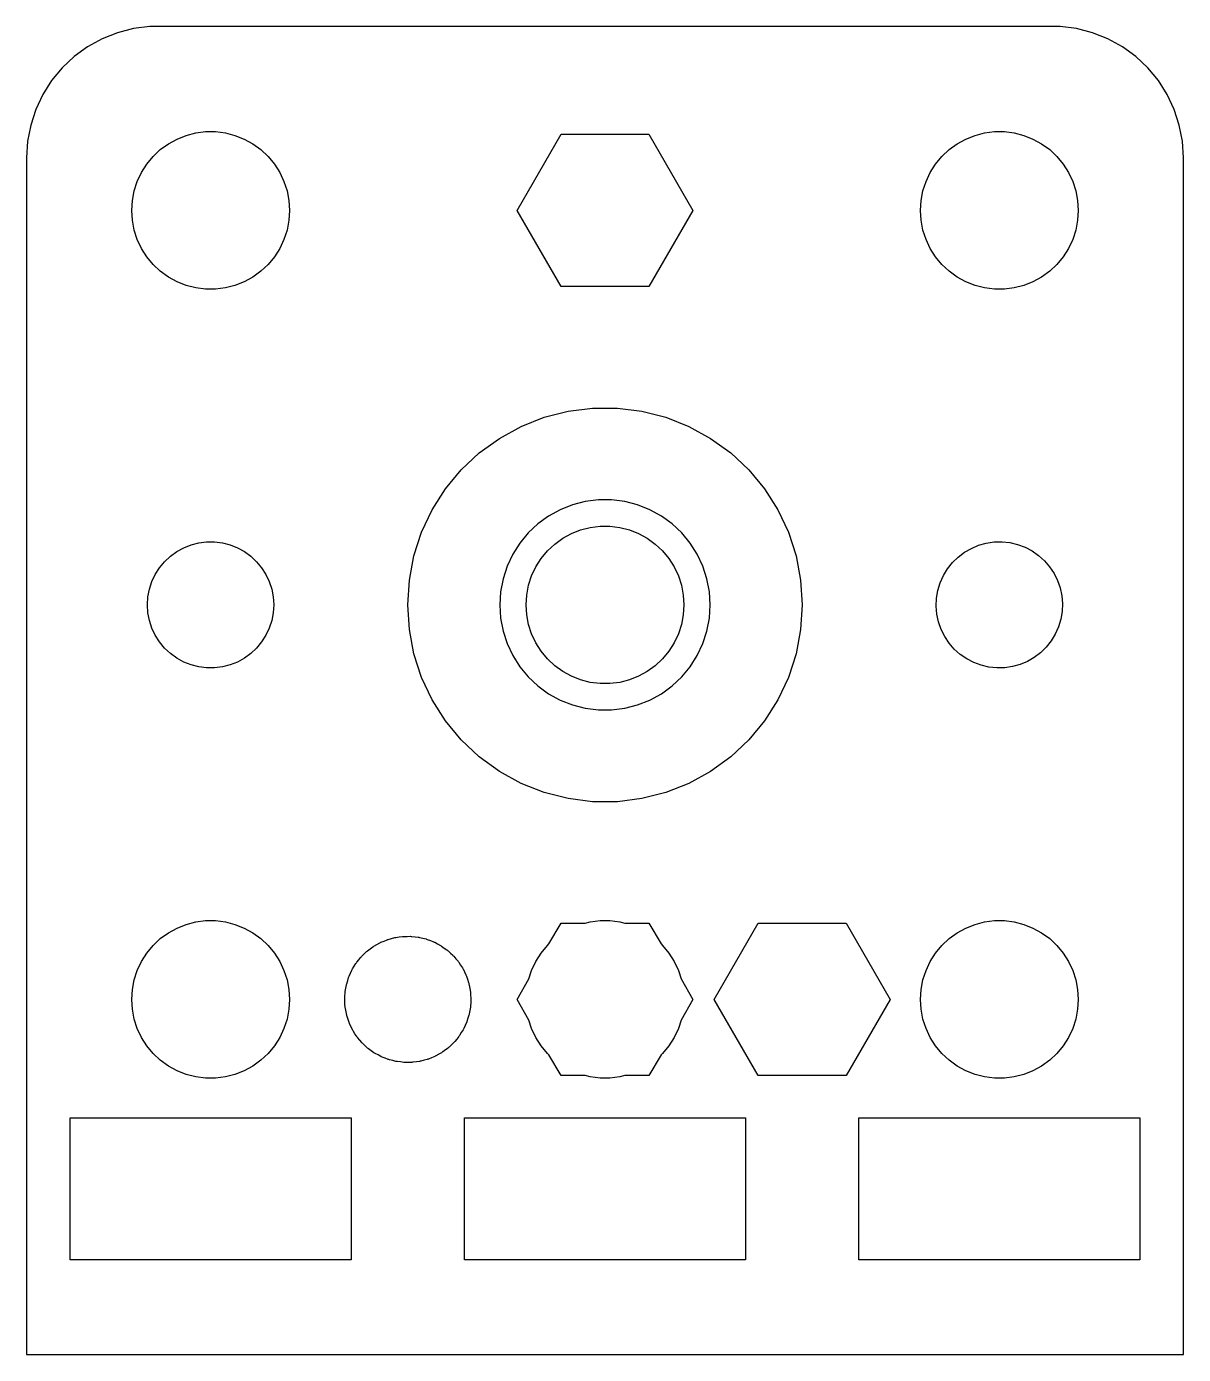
# Model space of a CAD drawing. Header units: metres. Extents: x -22 to 72, y -28 to 184.
# Drawn here: x 28 to 72, y 25.5 to 76 of the extents above; entities that cross this region are included whole.
import ezdxf

# ---------------------------------------------------------------- set-up
doc = ezdxf.new("R2010")
doc.units = ezdxf.units.M

msp = doc.modelspace()

# ---------------------------------------------------------------- linework, layer by layer
for p, q in [((31.4549, 75.7553), (30.8711, 75.5241)), ((32.0631, 75.9114), (31.4549, 75.7553)), ((32.686, 75.9901), (32.0631, 75.9114)), ((67.3139, 75.9901), (32.686, 75.9901)), ((67.9369, 75.9114), (67.3139, 75.9901)), ((68.5451, 75.7553), (67.9369, 75.9114)), ((69.1289, 75.5241), (68.5451, 75.7553)), ((30.8711, 75.5241), (30.3209, 75.2216)), ((69.6791, 75.2216), (69.1289, 75.5241)), ((29.8129, 74.8526), (29.3551, 74.4227)), ((30.3209, 75.2216), (29.8129, 74.8526)), ((70.1871, 74.8526), (69.6791, 75.2216)), ((70.6448, 74.4227), (70.1871, 74.8526)), ((29.3551, 74.4227), (28.9549, 73.9389)), ((71.0451, 73.9389), (70.6448, 74.4227)), ((28.9549, 73.9389), (28.6185, 73.4088)), ((71.3815, 73.4088), (71.0451, 73.9389)), ((28.6185, 73.4088), (28.3511, 72.8406)), ((71.6489, 72.8406), (71.3815, 73.4088)), ((28.3511, 72.8406), (28.1571, 72.2434)), ((71.8429, 72.2434), (71.6489, 72.8406)), ((28.1571, 72.2434), (28.0394, 71.6267)), ((71.9606, 71.6267), (71.8429, 72.2434)), ((33.3925, 71.533), (33.7227, 71.7145)), ((33.7227, 71.7145), (34.0729, 71.8532)), ((34.0729, 71.8532), (34.4379, 71.9469)), ((34.4379, 71.9469), (34.8116, 71.9941)), ((34.8116, 71.9941), (35.1884, 71.9941)), ((35.1884, 71.9941), (35.5621, 71.9469)), ((35.5621, 71.9469), (35.927, 71.8532)), ((35.927, 71.8532), (36.2773, 71.7145)), ((36.2773, 71.7145), (36.6075, 71.533)), ((46.6534, 69), (48.3267, 71.8982)), ((48.3267, 71.8982), (51.6733, 71.8982)), ((51.6733, 71.8982), (53.3466, 69)), ((63.3925, 71.533), (63.7227, 71.7145)), ((63.7227, 71.7145), (64.073, 71.8532)), ((64.073, 71.8532), (64.4379, 71.9469)), ((64.4379, 71.9469), (64.8116, 71.9941)), ((64.8116, 71.9941), (65.1884, 71.9941)), ((65.1884, 71.9941), (65.5621, 71.9469)), ((65.5621, 71.9469), (65.927, 71.8532)), ((65.927, 71.8532), (66.2773, 71.7145)), ((66.2773, 71.7145), (66.6075, 71.533)), ((28.0394, 71.6267), (28, 71)), ((32.8131, 71.0536), (33.0877, 71.3115)), ((33.0877, 71.3115), (33.3925, 71.533)), ((36.6075, 71.533), (36.9123, 71.3115)), ((36.9123, 71.3115), (37.1869, 71.0536)), ((62.8131, 71.0536), (63.0877, 71.3115)), ((63.0877, 71.3115), (63.3925, 71.533)), ((66.6075, 71.533), (66.9123, 71.3115)), ((66.9123, 71.3115), (67.1869, 71.0536)), ((72, 71), (71.9606, 71.6267)), ((28, 71), (28, 25.5)), ((32.3711, 70.4453), (32.5729, 70.7634)), ((32.5729, 70.7634), (32.8131, 71.0536)), ((37.1869, 71.0536), (37.427, 70.7634)), ((37.427, 70.7634), (37.6289, 70.4453)), ((62.3711, 70.4453), (62.5729, 70.7634)), ((62.5729, 70.7634), (62.8131, 71.0536)), ((67.1869, 71.0536), (67.427, 70.7634)), ((67.427, 70.7634), (67.6289, 70.4453)), ((72, 25.5), (72, 71)), ((32.2107, 70.1044), (32.3711, 70.4453)), ((37.6289, 70.4453), (37.7893, 70.1044)), ((62.2107, 70.1044), (62.3711, 70.4453)), ((67.6289, 70.4453), (67.7893, 70.1044)), ((32.0237, 69.376), (32.0942, 69.7461)), ((32.0942, 69.7461), (32.2107, 70.1044)), ((37.7893, 70.1044), (37.9057, 69.7461)), ((37.9057, 69.7461), (37.9763, 69.376)), ((62.0237, 69.376), (62.0942, 69.7461)), ((62.0942, 69.7461), (62.2107, 70.1044)), ((67.7893, 70.1044), (67.9057, 69.7461)), ((67.9057, 69.7461), (67.9763, 69.376)), ((32, 69), (32.0237, 69.376)), ((37.9763, 69.376), (38, 69)), ((62, 69), (62.0237, 69.376)), ((67.9763, 69.376), (68, 69)), ((32.0237, 68.624), (32, 69)), ((38, 69), (37.9763, 68.624)), ((48.3267, 66.1018), (46.6534, 69)), ((53.3466, 69), (51.6733, 66.1018)), ((62.0237, 68.624), (62, 69)), ((68, 69), (67.9763, 68.624)), ((32.0942, 68.2539), (32.0237, 68.624)), ((32.2107, 67.8956), (32.0942, 68.2539)), ((37.9057, 68.2539), (37.7893, 67.8956)), ((37.9763, 68.624), (37.9057, 68.2539)), ((62.0942, 68.2539), (62.0237, 68.624)), ((62.2107, 67.8956), (62.0942, 68.2539)), ((67.9057, 68.2539), (67.7893, 67.8956)), ((67.9763, 68.624), (67.9057, 68.2539)), ((32.3711, 67.5547), (32.2107, 67.8956)), ((37.7893, 67.8956), (37.6289, 67.5547)), ((62.3711, 67.5547), (62.2107, 67.8956)), ((67.7893, 67.8956), (67.6289, 67.5547)), ((32.5729, 67.2366), (32.3711, 67.5547)), ((32.8131, 66.9464), (32.5729, 67.2366)), ((37.427, 67.2366), (37.1869, 66.9464)), ((37.6289, 67.5547), (37.427, 67.2366)), ((62.5729, 67.2366), (62.3711, 67.5547)), ((62.8131, 66.9464), (62.5729, 67.2366)), ((67.427, 67.2366), (67.1869, 66.9464)), ((67.6289, 67.5547), (67.427, 67.2366)), ((33.0877, 66.6884), (32.8131, 66.9464)), ((33.3925, 66.467), (33.0877, 66.6884)), ((36.9123, 66.6884), (36.6075, 66.467)), ((37.1869, 66.9464), (36.9123, 66.6884)), ((63.0877, 66.6884), (62.8131, 66.9464)), ((63.3925, 66.467), (63.0877, 66.6884)), ((66.9123, 66.6884), (66.6075, 66.467)), ((67.1869, 66.9464), (66.9123, 66.6884)), ((33.7227, 66.2855), (33.3925, 66.467)), ((34.0729, 66.1468), (33.7227, 66.2855)), ((34.4379, 66.0531), (34.0729, 66.1468)), ((35.927, 66.1468), (35.5621, 66.0531)), ((36.2773, 66.2855), (35.927, 66.1468)), ((36.6075, 66.467), (36.2773, 66.2855)), ((63.7227, 66.2855), (63.3925, 66.467)), ((64.073, 66.1468), (63.7227, 66.2855)), ((64.4379, 66.0531), (64.073, 66.1468)), ((65.927, 66.1468), (65.5621, 66.0531)), ((66.2773, 66.2855), (65.927, 66.1468)), ((66.6075, 66.467), (66.2773, 66.2855)), ((34.8116, 66.0059), (34.4379, 66.0531)), ((35.1884, 66.0059), (34.8116, 66.0059)), ((35.5621, 66.0531), (35.1884, 66.0059)), ((51.6733, 66.1018), (48.3267, 66.1018)), ((64.8116, 66.0059), (64.4379, 66.0531)), ((65.1884, 66.0059), (64.8116, 66.0059)), ((65.5621, 66.0531), (65.1884, 66.0059)), ((46.8067, 60.7862), (47.6824, 61.1329)), ((47.6824, 61.1329), (48.5946, 61.3671)), ((48.5946, 61.3671), (49.5291, 61.4852)), ((49.5291, 61.4852), (50.4709, 61.4852)), ((50.4709, 61.4852), (51.4053, 61.3671)), ((51.4053, 61.3671), (52.3176, 61.1329)), ((52.3176, 61.1329), (53.1933, 60.7862)), ((45.9813, 60.3325), (46.8067, 60.7862)), ((53.1933, 60.7862), (54.0187, 60.3325)), ((45.2193, 59.7788), (45.9813, 60.3325)), ((54.0187, 60.3325), (54.7807, 59.7788)), ((44.5327, 59.1341), (45.2193, 59.7788)), ((54.7807, 59.7788), (55.4673, 59.1341)), ((43.9324, 58.4084), (44.5327, 59.1341)), ((55.4673, 59.1341), (56.0676, 58.4084)), ((43.4277, 57.6131), (43.9324, 58.4084)), ((56.0676, 58.4084), (56.5723, 57.6131)), ((43.0267, 56.7609), (43.4277, 57.6131)), ((48.2969, 57.6193), (47.8567, 57.3773)), ((48.7639, 57.8042), (48.2969, 57.6193)), ((49.2505, 57.9291), (48.7639, 57.8042)), ((49.7488, 57.9921), (49.2505, 57.9291)), ((50.2512, 57.9921), (49.7488, 57.9921)), ((50.7495, 57.9291), (50.2512, 57.9921)), ((51.2361, 57.8042), (50.7495, 57.9291)), ((51.7031, 57.6193), (51.2361, 57.8042)), ((52.1433, 57.3773), (51.7031, 57.6193)), ((56.5723, 57.6131), (56.9733, 56.7609)), ((47.4503, 57.082), (47.0841, 56.7382)), ((47.8567, 57.3773), (47.4503, 57.082)), ((52.5497, 57.082), (52.1433, 57.3773)), ((52.9159, 56.7382), (52.5497, 57.082)), ((42.7356, 55.8652), (43.0267, 56.7609)), ((47.0841, 56.7382), (46.7639, 56.3511)), ((48.3925, 56.533), (48.7227, 56.7145)), ((48.7227, 56.7145), (49.0729, 56.8532)), ((49.0729, 56.8532), (49.4379, 56.9469)), ((49.4379, 56.9469), (49.8116, 56.9941)), ((49.8116, 56.9941), (50.1884, 56.9941)), ((50.1884, 56.9941), (50.5621, 56.9469)), ((50.5621, 56.9469), (50.927, 56.8532)), ((50.927, 56.8532), (51.2773, 56.7145)), ((51.2773, 56.7145), (51.6075, 56.533)), ((53.2361, 56.3511), (52.9159, 56.7382)), ((56.9733, 56.7609), (57.2644, 55.8652)), ((33.714, 56.0264), (33.9781, 56.1716)), ((33.9781, 56.1716), (34.2583, 56.2825)), ((34.2583, 56.2825), (34.5503, 56.3575)), ((34.5503, 56.3575), (34.8493, 56.3953)), ((34.8493, 56.3953), (35.1507, 56.3953)), ((35.1507, 56.3953), (35.4497, 56.3575)), ((35.4497, 56.3575), (35.7416, 56.2825)), ((35.7416, 56.2825), (36.0219, 56.1716)), ((36.0219, 56.1716), (36.286, 56.0264)), ((46.7639, 56.3511), (46.4948, 55.927)), ((47.5729, 55.7634), (47.8131, 56.0536)), ((47.8131, 56.0536), (48.0877, 56.3115)), ((48.0877, 56.3115), (48.3925, 56.533)), ((51.6075, 56.533), (51.9123, 56.3115)), ((51.9123, 56.3115), (52.1869, 56.0536)), ((52.1869, 56.0536), (52.427, 55.7634)), ((53.5052, 55.927), (53.2361, 56.3511)), ((63.6719, 55.999), (63.9329, 56.1497)), ((63.9329, 56.1497), (64.2107, 56.2665)), ((64.2107, 56.2665), (64.501, 56.3475)), ((64.501, 56.3475), (64.7992, 56.3916)), ((64.7992, 56.3916), (65.1005, 56.3979)), ((65.1005, 56.3979), (65.4002, 56.3664)), ((65.4002, 56.3664), (65.6937, 56.2976)), ((65.6937, 56.2976), (65.9762, 56.1925)), ((65.9762, 56.1925), (66.2433, 56.0529)), ((66.2433, 56.0529), (66.4908, 55.8809)), ((33.0583, 55.4107), (33.2505, 55.6429)), ((33.2505, 55.6429), (33.4702, 55.8492)), ((33.4702, 55.8492), (33.714, 56.0264)), ((36.286, 56.0264), (36.5298, 55.8492)), ((36.5298, 55.8492), (36.7495, 55.6429)), ((36.7495, 55.6429), (36.9416, 55.4107)), ((42.5591, 54.94), (42.7356, 55.8652)), ((46.4948, 55.927), (46.2809, 55.4725)), ((47.3711, 55.4453), (47.5729, 55.7634)), ((52.427, 55.7634), (52.6289, 55.4453)), ((53.7191, 55.4725), (53.5052, 55.927)), ((57.2644, 55.8652), (57.4409, 54.94)), ((63.0292, 55.3697), (63.2164, 55.6059)), ((63.2164, 55.6059), (63.4318, 55.8168)), ((63.4318, 55.8168), (63.6719, 55.999)), ((66.4908, 55.8809), (66.7147, 55.6792)), ((66.7147, 55.6792), (66.9117, 55.451)), ((32.7685, 54.8835), (32.8969, 55.1562)), ((32.8969, 55.1562), (33.0583, 55.4107)), ((36.9416, 55.4107), (37.1031, 55.1562)), ((37.1031, 55.1562), (37.2315, 54.8835)), ((46.2809, 55.4725), (46.1257, 54.9948)), ((47.0942, 54.7461), (47.2107, 55.1044)), ((47.2107, 55.1044), (47.3711, 55.4453)), ((52.6289, 55.4453), (52.7893, 55.1044)), ((52.7893, 55.1044), (52.9057, 54.7461)), ((53.8743, 54.9948), (53.7191, 55.4725)), ((62.7505, 54.8366), (62.8731, 55.1119)), ((62.8731, 55.1119), (63.0292, 55.3697)), ((66.9117, 55.451), (67.0785, 55.2)), ((67.0785, 55.2), (67.2125, 54.93)), ((32.6189, 54.3008), (32.6754, 54.5968)), ((32.6754, 54.5968), (32.7685, 54.8835)), ((37.2315, 54.8835), (37.3246, 54.5968)), ((37.3246, 54.5968), (37.3811, 54.3008)), ((42.5, 54), (42.5591, 54.94)), ((46.1257, 54.9948), (46.0315, 54.5013)), ((47.0237, 54.376), (47.0942, 54.7461)), ((52.9057, 54.7461), (52.9763, 54.376)), ((53.9685, 54.5013), (53.8743, 54.9948)), ((57.4409, 54.94), (57.5, 54)), ((62.6131, 54.2509), (62.6634, 54.548)), ((62.6634, 54.548), (62.7505, 54.8366)), ((67.2125, 54.93), (67.3116, 54.6454)), ((67.3116, 54.6454), (67.3743, 54.3506)), ((32.6, 54), (32.6189, 54.3008)), ((37.3811, 54.3008), (37.4, 54)), ((46.0315, 54.5013), (46, 54)), ((47, 54), (47.0237, 54.376)), ((52.9763, 54.376), (53, 54)), ((54, 54), (53.9685, 54.5013)), ((62.6005, 53.9498), (62.6131, 54.2509)), ((67.3743, 54.3506), (67.3995, 54.0502)), ((67.3995, 54.0502), (67.3869, 53.7491)), ((32.6189, 53.6992), (32.6, 54)), ((32.6754, 53.4032), (32.6189, 53.6992)), ((37.3811, 53.6992), (37.3246, 53.4032)), ((37.4, 54), (37.3811, 53.6992)), ((42.5591, 53.06), (42.5, 54)), ((46, 54), (46.0315, 53.4987)), ((47.0237, 53.624), (47, 54)), ((47.0942, 53.2539), (47.0237, 53.624)), ((52.9763, 53.624), (52.9057, 53.2539)), ((53, 54), (52.9763, 53.624)), ((53.9685, 53.4987), (54, 54)), ((57.5, 54), (57.4409, 53.06)), ((62.6257, 53.6494), (62.6005, 53.9498)), ((62.6884, 53.3546), (62.6257, 53.6494)), ((67.3869, 53.7491), (67.3366, 53.452)), ((32.7685, 53.1165), (32.6754, 53.4032)), ((32.8969, 52.8438), (32.7685, 53.1165)), ((37.2315, 53.1165), (37.1031, 52.8438)), ((37.3246, 53.4032), (37.2315, 53.1165)), ((42.7356, 52.1348), (42.5591, 53.06)), ((46.0315, 53.4987), (46.1257, 53.0052)), ((47.2107, 52.8956), (47.0942, 53.2539)), ((52.9057, 53.2539), (52.7893, 52.8956)), ((53.8743, 53.0052), (53.9685, 53.4987)), ((57.4409, 53.06), (57.2644, 52.1348)), ((62.7875, 53.07), (62.6884, 53.3546)), ((62.9215, 52.8), (62.7875, 53.07)), ((67.2495, 53.1634), (67.1269, 52.8881)), ((67.3366, 53.452), (67.2495, 53.1634)), ((33.0583, 52.5893), (32.8969, 52.8438)), ((33.2505, 52.3571), (33.0583, 52.5893)), ((36.9416, 52.5893), (36.7495, 52.3571)), ((37.1031, 52.8438), (36.9416, 52.5893)), ((46.1257, 53.0052), (46.2809, 52.5275)), ((46.2809, 52.5275), (46.4948, 52.073)), ((47.3711, 52.5547), (47.2107, 52.8956)), ((47.5729, 52.2366), (47.3711, 52.5547)), ((52.6289, 52.5547), (52.427, 52.2366)), ((52.7893, 52.8956), (52.6289, 52.5547)), ((53.5052, 52.073), (53.7191, 52.5275)), ((53.7191, 52.5275), (53.8743, 53.0052)), ((63.0883, 52.549), (62.9215, 52.8)), ((63.2853, 52.3208), (63.0883, 52.549)), ((66.9707, 52.6303), (66.7835, 52.3941)), ((67.1269, 52.8881), (66.9707, 52.6303)), ((33.4702, 52.1508), (33.2505, 52.3571)), ((33.714, 51.9736), (33.4702, 52.1508)), ((36.5298, 52.1508), (36.286, 51.9736)), ((36.7495, 52.3571), (36.5298, 52.1508)), ((43.0267, 51.2391), (42.7356, 52.1348)), ((46.4948, 52.073), (46.7639, 51.6489)), ((47.8131, 51.9464), (47.5729, 52.2366)), ((52.427, 52.2366), (52.1869, 51.9464)), ((53.2361, 51.6489), (53.5052, 52.073)), ((57.2644, 52.1348), (56.9733, 51.2391)), ((63.5092, 52.1191), (63.2853, 52.3208)), ((63.7567, 51.9471), (63.5092, 52.1191)), ((66.5682, 52.1832), (66.3281, 52.001)), ((66.7835, 52.3941), (66.5682, 52.1832)), ((33.9781, 51.8284), (33.714, 51.9736)), ((34.2583, 51.7175), (33.9781, 51.8284)), ((34.5503, 51.6425), (34.2583, 51.7175)), ((34.8493, 51.6047), (34.5503, 51.6425)), ((35.1507, 51.6047), (34.8493, 51.6047)), ((35.4497, 51.6425), (35.1507, 51.6047)), ((35.7416, 51.7175), (35.4497, 51.6425)), ((36.0219, 51.8284), (35.7416, 51.7175)), ((36.286, 51.9736), (36.0219, 51.8284)), ((46.7639, 51.6489), (47.0841, 51.2618)), ((48.0877, 51.6885), (47.8131, 51.9464)), ((48.3925, 51.467), (48.0877, 51.6885)), ((51.9123, 51.6885), (51.6075, 51.467)), ((52.1869, 51.9464), (51.9123, 51.6885)), ((52.9159, 51.2618), (53.2361, 51.6489)), ((64.0238, 51.8075), (63.7567, 51.9471)), ((64.3063, 51.7024), (64.0238, 51.8075)), ((64.5997, 51.6336), (64.3063, 51.7024)), ((64.8995, 51.6021), (64.5997, 51.6336)), ((65.2008, 51.6084), (64.8995, 51.6021)), ((65.499, 51.6525), (65.2008, 51.6084)), ((65.7893, 51.7335), (65.499, 51.6525)), ((66.0671, 51.8503), (65.7893, 51.7335)), ((66.3281, 52.001), (66.0671, 51.8503)), ((43.4277, 50.3869), (43.0267, 51.2391)), ((47.0841, 51.2618), (47.4503, 50.918)), ((48.7227, 51.2855), (48.3925, 51.467)), ((49.0729, 51.1468), (48.7227, 51.2855)), ((49.4379, 51.0531), (49.0729, 51.1468)), ((49.8116, 51.0059), (49.4379, 51.0531)), ((50.1884, 51.0059), (49.8116, 51.0059)), ((50.5621, 51.0531), (50.1884, 51.0059)), ((50.927, 51.1468), (50.5621, 51.0531)), ((51.2773, 51.2855), (50.927, 51.1468)), ((51.6075, 51.467), (51.2773, 51.2855)), ((52.5497, 50.918), (52.9159, 51.2618)), ((56.9733, 51.2391), (56.5723, 50.3869)), ((47.4503, 50.918), (47.8567, 50.6227)), ((47.8567, 50.6227), (48.2969, 50.3807)), ((51.7031, 50.3807), (52.1433, 50.6227)), ((52.1433, 50.6227), (52.5497, 50.918)), ((43.9324, 49.5916), (43.4277, 50.3869)), ((48.2969, 50.3807), (48.7639, 50.1958)), ((48.7639, 50.1958), (49.2505, 50.0709)), ((49.2505, 50.0709), (49.7488, 50.0079)), ((49.7488, 50.0079), (50.2512, 50.0079)), ((50.2512, 50.0079), (50.7495, 50.0709)), ((50.7495, 50.0709), (51.2361, 50.1958)), ((51.2361, 50.1958), (51.7031, 50.3807)), ((56.5723, 50.3869), (56.0676, 49.5916)), ((44.5327, 48.8659), (43.9324, 49.5916)), ((56.0676, 49.5916), (55.4673, 48.8659)), ((45.2193, 48.2212), (44.5327, 48.8659)), ((55.4673, 48.8659), (54.7807, 48.2212)), ((45.9813, 47.6675), (45.2193, 48.2212)), ((54.7807, 48.2212), (54.0187, 47.6675)), ((46.8067, 47.2138), (45.9813, 47.6675)), ((54.0187, 47.6675), (53.1933, 47.2138)), ((47.6824, 46.8671), (46.8067, 47.2138)), ((53.1933, 47.2138), (52.3176, 46.8671)), ((48.5946, 46.6329), (47.6824, 46.8671)), ((49.5291, 46.5148), (48.5946, 46.6329)), ((50.4709, 46.5148), (49.5291, 46.5148)), ((51.4053, 46.6329), (50.4709, 46.5148)), ((52.3176, 46.8671), (51.4053, 46.6329)), ((34.0729, 41.8532), (34.4379, 41.9469)), ((34.4379, 41.9469), (34.8116, 41.9941)), ((34.8116, 41.9941), (35.1884, 41.9941)), ((35.1884, 41.9941), (35.5621, 41.9469)), ((35.5621, 41.9469), (35.927, 41.8532)), ((49.2485, 41.8982), (49.4379, 41.9469)), ((49.4379, 41.9469), (49.8116, 41.9941)), ((49.8116, 41.9941), (50.1884, 41.9941)), ((50.1884, 41.9941), (50.5621, 41.9469)), ((50.5621, 41.9469), (50.7515, 41.8982)), ((64.073, 41.8532), (64.4379, 41.9469)), ((64.4379, 41.9469), (64.8116, 41.9941)), ((64.8116, 41.9941), (65.1884, 41.9941)), ((65.1884, 41.9941), (65.5621, 41.9469)), ((65.5621, 41.9469), (65.927, 41.8532)), ((33.0877, 41.3116), (33.3925, 41.533)), ((33.3925, 41.533), (33.7227, 41.7145)), ((33.7227, 41.7145), (34.0729, 41.8532)), ((35.927, 41.8532), (36.2773, 41.7145)), ((36.2773, 41.7145), (36.6075, 41.533)), ((36.6075, 41.533), (36.9123, 41.3116)), ((47.8698, 41.1069), (48.3267, 41.8982)), ((48.3267, 41.8982), (49.2485, 41.8982)), ((50.7515, 41.8982), (51.6733, 41.8982)), ((51.6733, 41.8982), (52.1301, 41.1069)), ((54.1534, 39), (55.8267, 41.8982)), ((55.8267, 41.8982), (59.1733, 41.8982)), ((59.1733, 41.8982), (60.8466, 39)), ((63.0877, 41.3116), (63.3925, 41.533)), ((63.3925, 41.533), (63.7227, 41.7145)), ((63.7227, 41.7145), (64.073, 41.8532)), ((65.927, 41.8532), (66.2773, 41.7145)), ((66.2773, 41.7145), (66.6075, 41.533)), ((66.6075, 41.533), (66.9123, 41.3116)), ((32.5729, 40.7634), (32.8131, 41.0536)), ((32.8131, 41.0536), (33.0877, 41.3116)), ((36.9123, 41.3116), (37.1869, 41.0536)), ((37.1869, 41.0536), (37.427, 40.7634)), ((40.9702, 40.8492), (41.0718, 40.9231)), ((41.0718, 40.9231), (41.1719, 40.999)), ((41.1719, 40.999), (41.1936, 41.0116)), ((41.1936, 41.0116), (41.214, 41.0264)), ((41.214, 41.0264), (41.3241, 41.0869)), ((41.3241, 41.0869), (41.4329, 41.1497)), ((41.4329, 41.1497), (41.4561, 41.1595)), ((41.4561, 41.1595), (41.4781, 41.1716)), ((41.4781, 41.1716), (41.5949, 41.2178)), ((41.5949, 41.2178), (41.7107, 41.2665)), ((41.7107, 41.2665), (41.735, 41.2733)), ((41.735, 41.2733), (41.7583, 41.2825)), ((41.7583, 41.2825), (41.88, 41.3138)), ((41.88, 41.3138), (42.001, 41.3476)), ((42.001, 41.3476), (42.0259, 41.3512)), ((42.0259, 41.3512), (42.0503, 41.3575)), ((42.0503, 41.3575), (42.1749, 41.3732)), ((42.1749, 41.3732), (42.2992, 41.3916)), ((42.2992, 41.3916), (42.3243, 41.3921)), ((42.3243, 41.3921), (42.3493, 41.3953)), ((42.3493, 41.3953), (42.4749, 41.3953)), ((42.4749, 41.3953), (42.6005, 41.3979)), ((42.6005, 41.3979), (42.6255, 41.3953)), ((42.6255, 41.3953), (42.6507, 41.3953)), ((42.6507, 41.3953), (42.7753, 41.3795)), ((42.7753, 41.3795), (42.9002, 41.3664)), ((42.9002, 41.3664), (42.9247, 41.3607)), ((42.9247, 41.3607), (42.9497, 41.3575)), ((42.9497, 41.3575), (43.0714, 41.3263)), ((43.0714, 41.3263), (43.1937, 41.2976)), ((43.1937, 41.2976), (43.2173, 41.2888)), ((43.2173, 41.2888), (43.2416, 41.2825)), ((43.2416, 41.2825), (43.3584, 41.2363)), ((43.3584, 41.2363), (43.4762, 41.1925)), ((43.4762, 41.1925), (43.4985, 41.1809)), ((43.4985, 41.1809), (43.5219, 41.1716)), ((43.5219, 41.1716), (43.6319, 41.1111)), ((43.6319, 41.1111), (43.7433, 41.0529)), ((43.7433, 41.0529), (43.7639, 41.0385)), ((43.7639, 41.0385), (43.786, 41.0264)), ((43.786, 41.0264), (43.8876, 40.9526)), ((43.8876, 40.9526), (43.9908, 40.8809)), ((47.5729, 40.7634), (47.8131, 41.0536)), ((47.8131, 41.0536), (47.8698, 41.1069)), ((52.1301, 41.1069), (52.1869, 41.0536)), ((52.1869, 41.0536), (52.427, 40.7634)), ((62.5729, 40.7634), (62.8131, 41.0536)), ((62.8131, 41.0536), (63.0877, 41.3116)), ((66.9123, 41.3116), (67.1869, 41.0536)), ((67.1869, 41.0536), (67.427, 40.7634)), ((32.2107, 40.1044), (32.3711, 40.4453)), ((32.3711, 40.4453), (32.5729, 40.7634)), ((37.427, 40.7634), (37.6289, 40.4453)), ((37.6289, 40.4453), (37.7893, 40.1044)), ((40.5449, 40.3895), (40.5583, 40.4107)), ((40.5583, 40.4107), (40.6384, 40.5075)), ((40.6384, 40.5075), (40.7164, 40.6059)), ((40.7164, 40.6059), (40.7344, 40.6235)), ((40.7344, 40.6235), (40.7505, 40.6429)), ((40.7505, 40.6429), (40.842, 40.7289)), ((40.842, 40.7289), (40.9318, 40.8168)), ((40.9318, 40.8168), (40.9518, 40.832)), ((40.9518, 40.832), (40.9702, 40.8492)), ((43.9908, 40.8809), (44.0094, 40.864)), ((44.0094, 40.864), (44.0298, 40.8492)), ((44.0298, 40.8492), (44.1214, 40.7633)), ((44.1214, 40.7633), (44.2147, 40.6792)), ((44.2147, 40.6792), (44.2312, 40.6601)), ((44.2312, 40.6601), (44.2495, 40.6429)), ((44.2495, 40.6429), (44.3296, 40.5461)), ((44.3296, 40.5461), (44.4117, 40.451)), ((44.4117, 40.451), (44.4256, 40.4301)), ((44.4256, 40.4301), (44.4416, 40.4107)), ((44.4416, 40.4107), (44.5089, 40.3047)), ((47.2107, 40.1044), (47.3711, 40.4453)), ((47.3711, 40.4453), (47.5729, 40.7634)), ((52.427, 40.7634), (52.6289, 40.4453)), ((52.6289, 40.4453), (52.7893, 40.1044)), ((62.2107, 40.1044), (62.3711, 40.4453)), ((62.3711, 40.4453), (62.5729, 40.7634)), ((67.427, 40.7634), (67.6289, 40.4453)), ((67.6289, 40.4453), (67.7893, 40.1044)), ((32.0942, 39.7461), (32.2107, 40.1044)), ((37.7893, 40.1044), (37.9057, 39.7461)), ((40.2685, 39.8835), (40.322, 39.9971)), ((40.322, 39.9971), (40.3731, 40.1119)), ((40.3731, 40.1119), (40.3861, 40.1335)), ((40.3861, 40.1335), (40.3969, 40.1562)), ((40.3969, 40.1562), (40.4642, 40.2623)), ((40.4642, 40.2623), (40.5292, 40.3697)), ((40.5292, 40.3697), (40.5449, 40.3895)), ((44.5089, 40.3047), (44.5785, 40.2)), ((44.5785, 40.2), (44.5896, 40.1775)), ((44.5896, 40.1775), (44.6031, 40.1562)), ((44.6031, 40.1562), (44.6566, 40.0426)), ((44.6566, 40.0426), (44.7125, 39.93)), ((44.7125, 39.93), (44.7207, 39.9063)), ((44.7207, 39.9063), (44.7315, 39.8835)), ((47.1072, 39.7861), (47.2107, 40.1044)), ((52.7893, 40.1044), (52.8927, 39.7861)), ((62.0942, 39.7461), (62.2107, 40.1044)), ((67.7893, 40.1044), (67.9057, 39.7461)), ((32.0237, 39.376), (32.0942, 39.7461)), ((37.9057, 39.7461), (37.9763, 39.376)), ((40.1189, 39.3008), (40.1425, 39.4242)), ((40.1425, 39.4242), (40.1634, 39.548)), ((40.1634, 39.548), (40.1707, 39.5721)), ((40.1707, 39.5721), (40.1754, 39.5969)), ((40.1754, 39.5969), (40.2142, 39.7163)), ((40.2142, 39.7163), (40.2505, 39.8366)), ((40.2505, 39.8366), (40.2608, 39.8596)), ((40.2608, 39.8596), (40.2685, 39.8835)), ((44.7315, 39.8835), (44.7703, 39.764)), ((44.7703, 39.764), (44.8116, 39.6454)), ((44.8116, 39.6454), (44.8168, 39.6208)), ((44.8168, 39.6208), (44.8246, 39.5969)), ((44.8246, 39.5969), (44.8481, 39.4735)), ((44.8481, 39.4735), (44.8743, 39.3506)), ((46.6534, 39), (47.1072, 39.7861)), ((52.8927, 39.7861), (53.3466, 39)), ((62.0237, 39.376), (62.0942, 39.7461)), ((67.9057, 39.7461), (67.9763, 39.376)), ((32, 39), (32.0237, 39.376)), ((32.0237, 38.624), (32, 39)), ((37.9763, 39.376), (38, 39)), ((38, 39), (37.9763, 38.624)), ((40.1, 39), (40.1079, 39.1254)), ((40.1016, 38.9749), (40.1, 39)), ((40.1005, 38.9498), (40.1016, 38.9749)), ((40.111, 38.8246), (40.1005, 38.9498)), ((40.1079, 39.1254), (40.1131, 39.2509)), ((40.1131, 39.2509), (40.1173, 39.2757)), ((40.1173, 39.2757), (40.1189, 39.3008)), ((44.8743, 39.3506), (44.8764, 39.3255)), ((44.8764, 39.3255), (44.8811, 39.3008)), ((44.8811, 39.3008), (44.889, 39.1754)), ((44.889, 39.1754), (44.8995, 39.0503)), ((44.9, 39), (44.8921, 38.8746)), ((44.8995, 39.0503), (44.8984, 39.0251)), ((44.8984, 39.0251), (44.9, 39)), ((47.1072, 38.2139), (46.6534, 39)), ((53.3466, 39), (52.8927, 38.2139)), ((55.8267, 36.1018), (54.1534, 39)), ((60.8466, 39), (59.1733, 36.1018)), ((62, 39), (62.0237, 39.376)), ((62.0237, 38.624), (62, 39)), ((67.9763, 39.376), (68, 39)), ((68, 39), (67.9763, 38.624)), ((32.0942, 38.2539), (32.0237, 38.624)), ((37.9763, 38.624), (37.9057, 38.2539)), ((40.1189, 38.6992), (40.111, 38.8246)), ((40.1236, 38.6745), (40.1189, 38.6992)), ((40.1257, 38.6494), (40.1236, 38.6745)), ((40.1519, 38.5266), (40.1257, 38.6494)), ((40.1754, 38.4032), (40.1519, 38.5266)), ((40.1832, 38.3792), (40.1754, 38.4032)), ((40.1884, 38.3546), (40.1832, 38.3792)), ((44.8246, 38.4032), (44.7858, 38.2837)), ((44.8293, 38.4279), (44.8246, 38.4032)), ((44.8366, 38.452), (44.8293, 38.4279)), ((44.8575, 38.5758), (44.8366, 38.452)), ((44.8811, 38.6992), (44.8575, 38.5758)), ((44.8826, 38.7243), (44.8811, 38.6992)), ((44.8868, 38.7491), (44.8826, 38.7243)), ((44.8921, 38.8746), (44.8868, 38.7491)), ((62.0942, 38.2539), (62.0237, 38.624)), ((67.9763, 38.624), (67.9057, 38.2539)), ((32.2107, 37.8956), (32.0942, 38.2539)), ((32.3711, 37.5547), (32.2107, 37.8956)), ((37.7893, 37.8956), (37.6289, 37.5547)), ((37.9057, 38.2539), (37.7893, 37.8956)), ((40.2297, 38.236), (40.1884, 38.3546)), ((40.2685, 38.1165), (40.2297, 38.236)), ((40.2793, 38.0937), (40.2685, 38.1165)), ((40.2875, 38.07), (40.2793, 38.0937)), ((40.3434, 37.9574), (40.2875, 38.07)), ((40.3969, 37.8438), (40.3434, 37.9574)), ((44.6269, 37.8881), (44.6138, 37.8666)), ((44.678, 38.0029), (44.6269, 37.8881)), ((44.7315, 38.1165), (44.678, 38.0029)), ((44.7392, 38.1404), (44.7315, 38.1165)), ((44.7495, 38.1634), (44.7392, 38.1404)), ((44.7858, 38.2837), (44.7495, 38.1634)), ((47.2107, 37.8956), (47.1072, 38.2139)), ((47.3711, 37.5547), (47.2107, 37.8956)), ((52.7893, 37.8956), (52.6289, 37.5547)), ((52.8927, 38.2139), (52.7893, 37.8956)), ((62.2107, 37.8956), (62.0942, 38.2539)), ((62.3711, 37.5547), (62.2107, 37.8956)), ((67.7893, 37.8956), (67.6289, 37.5547)), ((67.9057, 38.2539), (67.7893, 37.8956)), ((32.5729, 37.2366), (32.3711, 37.5547)), ((37.6289, 37.5547), (37.427, 37.2366)), ((40.4103, 37.8226), (40.3969, 37.8438)), ((40.4215, 37.8), (40.4103, 37.8226)), ((40.4911, 37.6954), (40.4215, 37.8)), ((40.5583, 37.5893), (40.4911, 37.6954)), ((40.5744, 37.5699), (40.5583, 37.5893)), ((40.5883, 37.549), (40.5744, 37.5699)), ((40.6704, 37.4539), (40.5883, 37.549)), ((40.7505, 37.3571), (40.6704, 37.4539)), ((44.2656, 37.3765), (44.2495, 37.3571)), ((44.2835, 37.3941), (44.2656, 37.3765)), ((44.3616, 37.4925), (44.2835, 37.3941)), ((44.4416, 37.5893), (44.3616, 37.4925)), ((44.4551, 37.6106), (44.4416, 37.5893)), ((44.4707, 37.6303), (44.4551, 37.6106)), ((44.5358, 37.7377), (44.4707, 37.6303)), ((44.6031, 37.8438), (44.5358, 37.7377)), ((44.6138, 37.8666), (44.6031, 37.8438)), ((47.5729, 37.2366), (47.3711, 37.5547)), ((52.6289, 37.5547), (52.427, 37.2366)), ((62.5729, 37.2366), (62.3711, 37.5547)), ((67.6289, 37.5547), (67.427, 37.2366)), ((32.8131, 36.9464), (32.5729, 37.2366)), ((33.0877, 36.6885), (32.8131, 36.9464)), ((37.1869, 36.9464), (36.9123, 36.6885)), ((37.427, 37.2366), (37.1869, 36.9464)), ((40.7688, 37.3399), (40.7505, 37.3571)), ((40.7853, 37.3208), (40.7688, 37.3399)), ((40.8786, 37.2368), (40.7853, 37.3208)), ((40.9702, 37.1508), (40.8786, 37.2368)), ((40.9905, 37.136), (40.9702, 37.1508)), ((41.0092, 37.1191), (40.9905, 37.136)), ((41.1124, 37.0475), (41.0092, 37.1191)), ((41.214, 36.9736), (41.1124, 37.0475)), ((41.2361, 36.9615), (41.214, 36.9736)), ((41.2567, 36.9471), (41.2361, 36.9615)), ((41.3681, 36.8889), (41.2567, 36.9471)), ((41.4781, 36.8284), (41.3681, 36.8889)), ((43.6759, 36.9131), (43.5671, 36.8503)), ((43.786, 36.9736), (43.6759, 36.9131)), ((43.8063, 36.9884), (43.786, 36.9736)), ((43.8281, 37.001), (43.8063, 36.9884)), ((43.9282, 37.0769), (43.8281, 37.001)), ((44.0298, 37.1508), (43.9282, 37.0769)), ((44.0482, 37.168), (44.0298, 37.1508)), ((44.0682, 37.1832), (44.0482, 37.168)), ((44.1579, 37.2711), (44.0682, 37.1832)), ((44.2495, 37.3571), (44.1579, 37.2711)), ((47.8131, 36.9464), (47.5729, 37.2366)), ((47.8698, 36.8931), (47.8131, 36.9464)), ((48.3267, 36.1018), (47.8698, 36.8931)), ((52.1301, 36.8931), (51.6733, 36.1018)), ((52.1869, 36.9464), (52.1301, 36.8931)), ((52.427, 37.2366), (52.1869, 36.9464)), ((62.8131, 36.9464), (62.5729, 37.2366)), ((63.0877, 36.6885), (62.8131, 36.9464)), ((67.1869, 36.9464), (66.9123, 36.6885)), ((67.427, 37.2366), (67.1869, 36.9464)), ((33.3925, 36.467), (33.0877, 36.6885)), ((33.7227, 36.2855), (33.3925, 36.467)), ((36.6075, 36.467), (36.2773, 36.2855)), ((36.9123, 36.6885), (36.6075, 36.467)), ((41.5015, 36.8192), (41.4781, 36.8284)), ((41.5238, 36.8075), (41.5015, 36.8192)), ((41.6416, 36.7637), (41.5238, 36.8075)), ((41.7583, 36.7175), (41.6416, 36.7637)), ((41.7827, 36.7112), (41.7583, 36.7175)), ((41.8063, 36.7024), (41.7827, 36.7112)), ((41.9286, 36.6738), (41.8063, 36.7024)), ((42.0503, 36.6425), (41.9286, 36.6738)), ((42.0752, 36.6394), (42.0503, 36.6425)), ((42.0997, 36.6336), (42.0752, 36.6394)), ((42.2247, 36.6205), (42.0997, 36.6336)), ((42.3493, 36.6047), (42.2247, 36.6205)), ((42.3745, 36.6047), (42.3493, 36.6047)), ((42.3995, 36.6021), (42.3745, 36.6047)), ((42.5251, 36.6047), (42.3995, 36.6021)), ((42.6507, 36.6047), (42.5251, 36.6047)), ((42.6757, 36.6079), (42.6507, 36.6047)), ((42.7008, 36.6084), (42.6757, 36.6079)), ((42.8251, 36.6268), (42.7008, 36.6084)), ((42.9497, 36.6425), (42.8251, 36.6268)), ((42.9741, 36.6488), (42.9497, 36.6425)), ((42.999, 36.6525), (42.9741, 36.6488)), ((43.12, 36.6862), (42.999, 36.6525)), ((43.2416, 36.7175), (43.12, 36.6862)), ((43.265, 36.7267), (43.2416, 36.7175)), ((43.2893, 36.7335), (43.265, 36.7267)), ((43.4051, 36.7822), (43.2893, 36.7335)), ((43.5219, 36.8284), (43.4051, 36.7822)), ((43.5439, 36.8405), (43.5219, 36.8284)), ((43.5671, 36.8503), (43.5439, 36.8405)), ((63.3925, 36.467), (63.0877, 36.6885)), ((63.7227, 36.2855), (63.3925, 36.467)), ((66.6075, 36.467), (66.2773, 36.2855)), ((66.9123, 36.6885), (66.6075, 36.467)), ((34.0729, 36.1468), (33.7227, 36.2855)), ((34.4379, 36.0531), (34.0729, 36.1468)), ((34.8116, 36.0059), (34.4379, 36.0531)), ((35.1884, 36.0059), (34.8116, 36.0059)), ((35.5621, 36.0531), (35.1884, 36.0059)), ((35.927, 36.1468), (35.5621, 36.0531)), ((36.2773, 36.2855), (35.927, 36.1468)), ((49.2485, 36.1018), (48.3267, 36.1018)), ((49.4379, 36.0531), (49.2485, 36.1018)), ((49.8116, 36.0059), (49.4379, 36.0531)), ((50.1884, 36.0059), (49.8116, 36.0059)), ((50.5621, 36.0531), (50.1884, 36.0059)), ((50.7515, 36.1018), (50.5621, 36.0531)), ((51.6733, 36.1018), (50.7515, 36.1018)), ((59.1733, 36.1018), (55.8267, 36.1018)), ((64.073, 36.1468), (63.7227, 36.2855)), ((64.4379, 36.0531), (64.073, 36.1468)), ((64.8116, 36.0059), (64.4379, 36.0531)), ((65.1884, 36.0059), (64.8116, 36.0059)), ((65.5621, 36.0531), (65.1884, 36.0059)), ((65.927, 36.1468), (65.5621, 36.0531)), ((66.2773, 36.2855), (65.927, 36.1468)), ((29.6534, 29.1), (29.6534, 34.5)), ((29.6534, 34.5), (40.3466, 34.5)), ((40.3466, 34.5), (40.3466, 29.1)), ((44.6534, 29.1), (44.6534, 34.5)), ((44.6534, 34.5), (55.3466, 34.5)), ((55.3466, 34.5), (55.3466, 29.1)), ((59.6534, 29.1), (59.6534, 34.5)), ((59.6534, 34.5), (70.3466, 34.5)), ((70.3466, 34.5), (70.3466, 29.1)), ((40.3466, 29.1), (29.6534, 29.1)), ((55.3466, 29.1), (44.6534, 29.1)), ((70.3466, 29.1), (59.6534, 29.1)), ((28, 25.5), (72, 25.5))]:
    msp.add_line(p, q)

doc.saveas('drawing.dxf')
